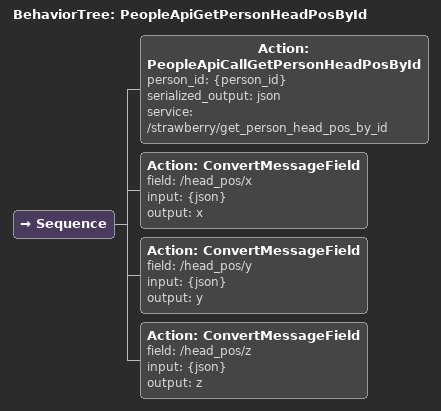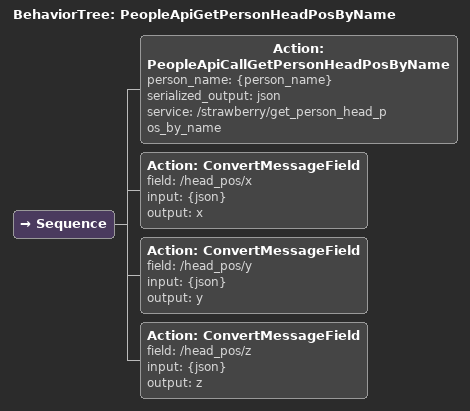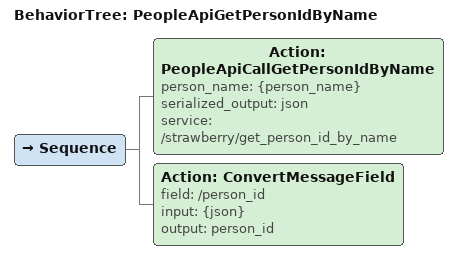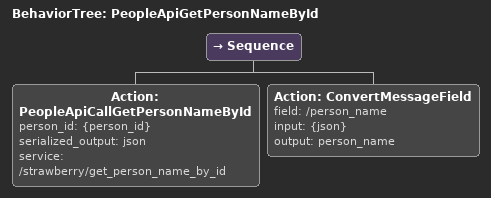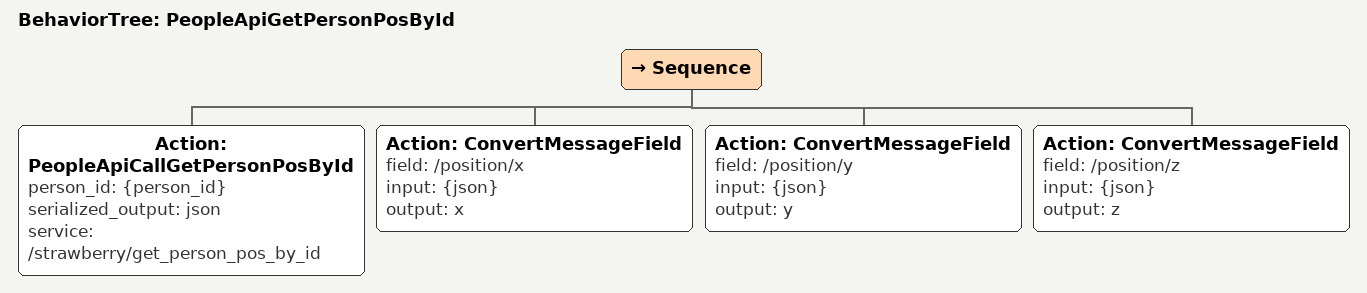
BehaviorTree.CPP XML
<BehaviorTree ID="PeopleApiGetPersonHeadPosById">
    <Sequence>
        <Action ID="PeopleApiCallGetPersonHeadPosById" person_id="{person_id}" serialized_output="json" service="/strawberry/get_person_head_pos_by_id"/>
        <Action ID="ConvertMessageField" field="/head_pos/x" input="{json}" output="x"/>
        <Action ID="ConvertMessageField" field="/head_pos/y" input="{json}" output="y"/>
        <Action ID="ConvertMessageField" field="/head_pos/z" input="{json}" output="z"/>
    </Sequence>
</BehaviorTree>

<BehaviorTree ID="PeopleApiGetPersonHeadPosByName">
    <Sequence>
        <Action ID="PeopleApiCallGetPersonHeadPosByName" person_name="{person_name}" serialized_output="json" service="/strawberry/get_person_head_pos_by_name"/>
        <Action ID="ConvertMessageField" field="/head_pos/x" input="{json}" output="x"/>
        <Action ID="ConvertMessageField" field="/head_pos/y" input="{json}" output="y"/>
        <Action ID="ConvertMessageField" field="/head_pos/z" input="{json}" output="z"/>
    </Sequence>
</BehaviorTree>

<BehaviorTree ID="PeopleApiGetPersonIdByName">
    <Sequence>
        <Action ID="PeopleApiCallGetPersonIdByName" person_name="{person_name}" serialized_output="json" service="/strawberry/get_person_id_by_name"/>
        <Action ID="ConvertMessageField" field="/person_id" input="{json}" output="person_id"/>
    </Sequence>
</BehaviorTree>

<BehaviorTree ID="PeopleApiGetPersonNameById">
    <Sequence>
        <Action ID="PeopleApiCallGetPersonNameById" person_id="{person_id}" serialized_output="json" service="/strawberry/get_person_name_by_id"/>
        <Action ID="ConvertMessageField" field="/person_name" input="{json}" output="person_name"/>
    </Sequence>
</BehaviorTree>

<BehaviorTree ID="PeopleApiGetPersonPosById">
    <Sequence>
        <Action ID="PeopleApiCallGetPersonPosById" person_id="{person_id}" serialized_output="json" service="/strawberry/get_person_pos_by_id"/>
        <Action ID="ConvertMessageField" field="/position/x" input="{json}" output="x"/>
        <Action ID="ConvertMessageField" field="/position/y" input="{json}" output="y"/>
        <Action ID="ConvertMessageField" field="/position/z" input="{json}" output="z"/>
    </Sequence>
</BehaviorTree>
